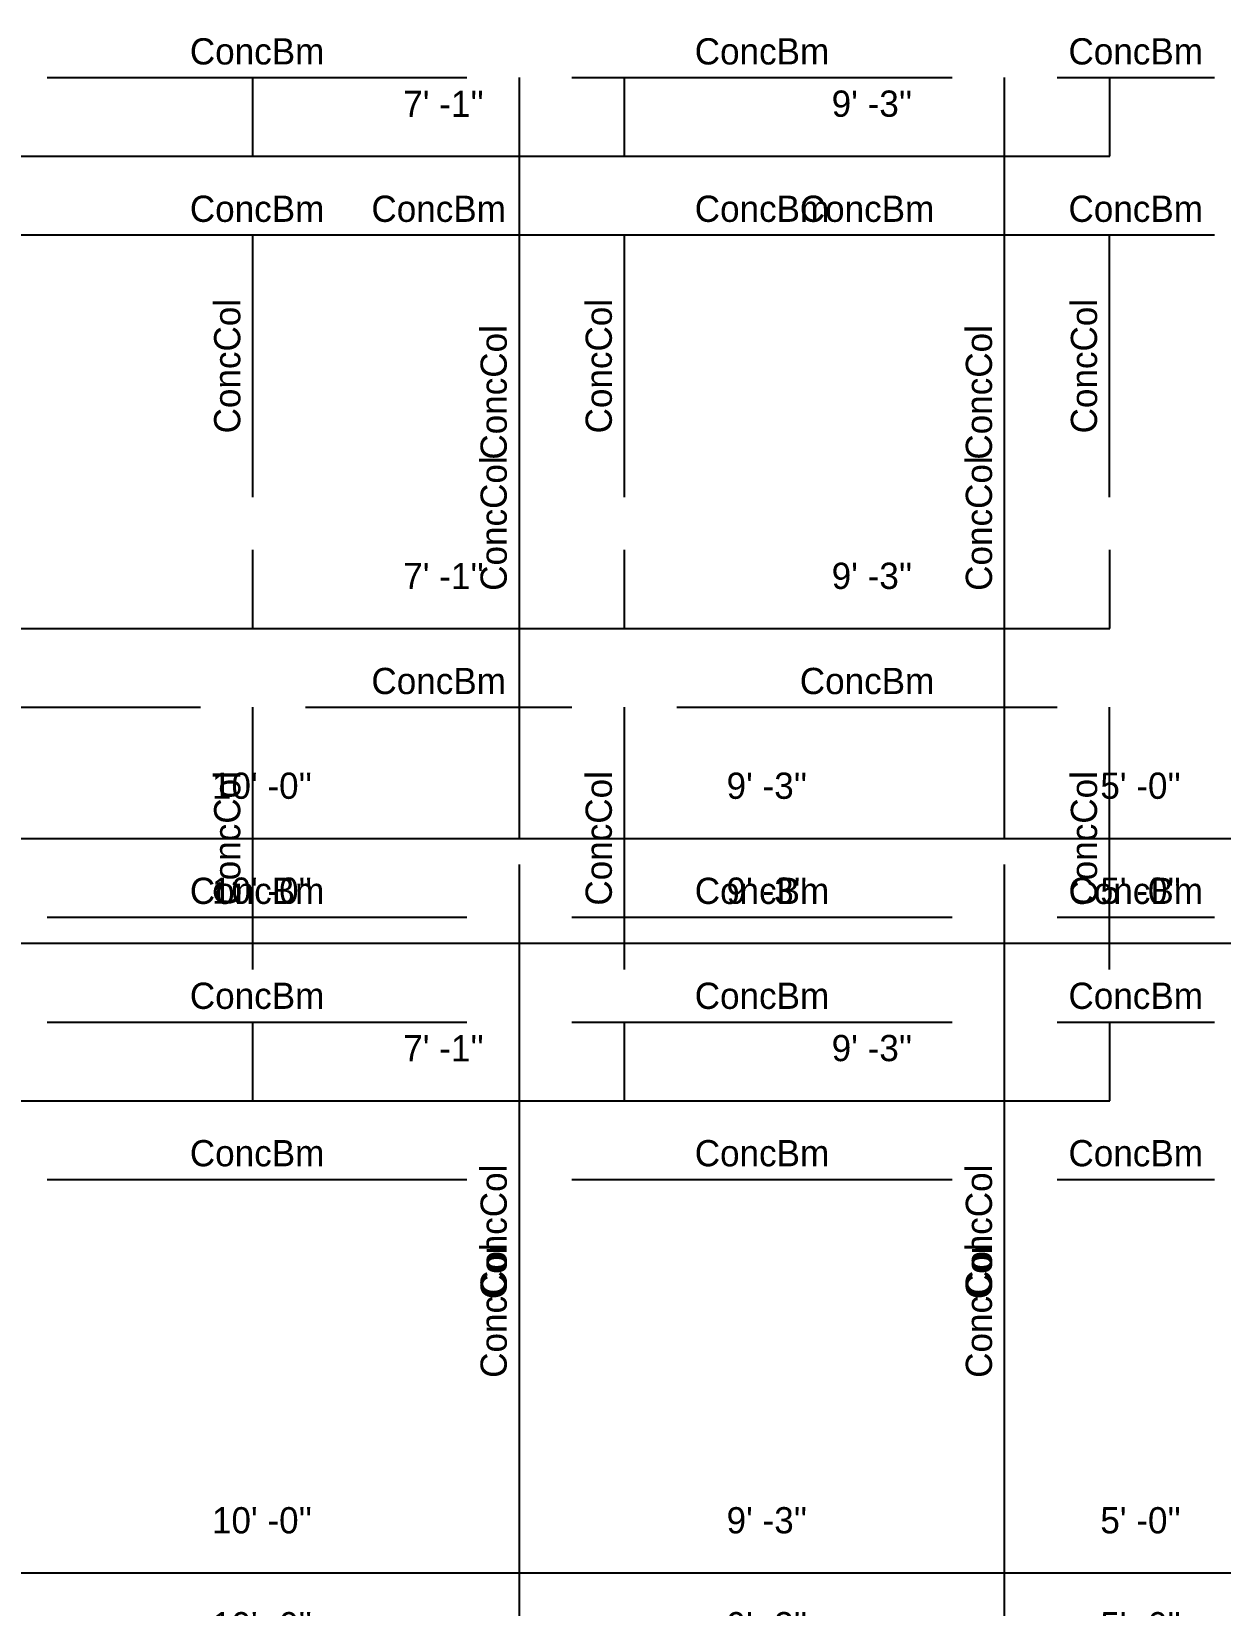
# Model space of a CAD drawing. Extents: x -38 to 2998, y -195 to 11529.
# Drawn here: x 120.3 to 392.4, y 226.5 to 586.5 of the extents above; entities that cross this region are included whole.
import ezdxf
from ezdxf.enums import TextEntityAlignment as Align

# ---------------------------------------------------------------- set-up
doc = ezdxf.new("R2010")
doc.units = 0
doc.header["$MEASUREMENT"] = 0
doc.layers.get('0').update_dxf_attribs({"linetype": 'CONTINUOUS'})
for name, color, linetype in [('CENTERLINES', 7, 'CONTINUOUS'), ('DIMENSIONS', 4, 'CONTINUOUS'), ('TEXT', 5, 'CONTINUOUS')]:
    doc.layers.add(name, color=color, linetype=linetype)
doc.dimstyles.get("Standard").update_dxf_attribs({"dimtxt": 0.18, "dimasz": 0.18, "dimexe": 0.18, "dimexo": 0.0625, "dimgap": 0.09, "dimtad": 0, "dimtih": 1, "dimtoh": 1, "dimdec": 4, "dimzin": 0, "dimtxsty": 'STANDARD', "dimcen": 0.09, "dimazin": 3, "dimtfac": 1, "dimtdec": 4, "dimtofl": 0, "dimtmove": 0, "dimatfit": 3, "dimtolj": 1, "dimtzin": 0})

# ---------------------------------------------------------------- blocks, each defined once
blk = doc.blocks.new('*D5261')
at = {"color": 1, "linetype": 'BYBLOCK'}
for points in [[(116.73, 214.77), (115.67, 213.71), (108.25, 206.29), (107.19, 205.23)], [(236.73, 214.77), (235.67, 213.71), (228.25, 206.29), (227.19, 205.23)]]:
    blk.add_solid(points, dxfattribs=at)
at = {"layer": 'DIMENSIONS', "color": 9, "linetype": 'BYBLOCK'}
for p, q in [((111.96, 210), (111.96, 228)), ((231.96, 210), (231.96, 228))]:
    blk.add_line(p, q, dxfattribs=at)
at = {"layer": 'DIMENSIONS', "color": 0, "linetype": 'BYBLOCK'}
blk.add_line((111.96, 210), (231.96, 210), dxfattribs=at)
at = {"layer": 'DIMENSIONS', "color": 0, "linetype": 'BYBLOCK', "insert": (171.96, 222), "char_height": 6, "attachment_point": 5}
blk.add_mtext("\\A1; 10' -0''", dxfattribs=at)
blk = doc.blocks.new('*D5262')
at = {"color": 1, "linetype": 'BYBLOCK'}
for points in [[(236.73, 214.77), (235.67, 213.71), (228.25, 206.29), (227.19, 205.23)], [(347.73, 214.77), (346.67, 213.71), (339.25, 206.29), (338.19, 205.23)]]:
    blk.add_solid(points, dxfattribs=at)
at = {"layer": 'DIMENSIONS', "color": 9, "linetype": 'BYBLOCK'}
for p, q in [((231.96, 210), (231.96, 228)), ((342.96, 210), (342.96, 228))]:
    blk.add_line(p, q, dxfattribs=at)
at = {"layer": 'DIMENSIONS', "color": 0, "linetype": 'BYBLOCK'}
blk.add_line((231.96, 210), (342.96, 210), dxfattribs=at)
at = {"layer": 'DIMENSIONS', "color": 0, "linetype": 'BYBLOCK', "insert": (287.46, 222), "char_height": 6, "attachment_point": 5}
blk.add_mtext("\\A1; 9' -3''", dxfattribs=at)
blk = doc.blocks.new('*D5263')
at = {"color": 1, "linetype": 'BYBLOCK'}
for points in [[(347.73, 214.77), (346.67, 213.71), (339.25, 206.29), (338.19, 205.23)], [(407.73, 214.77), (406.67, 213.71), (399.25, 206.29), (398.19, 205.23)]]:
    blk.add_solid(points, dxfattribs=at)
at = {"layer": 'DIMENSIONS', "color": 9, "linetype": 'BYBLOCK'}
for p, q in [((342.96, 210), (342.96, 228)), ((402.96, 210), (402.96, 228))]:
    blk.add_line(p, q, dxfattribs=at)
at = {"layer": 'DIMENSIONS', "color": 0, "linetype": 'BYBLOCK'}
blk.add_line((342.96, 210), (402.96, 210), dxfattribs=at)
at = {"layer": 'DIMENSIONS', "color": 0, "linetype": 'BYBLOCK', "insert": (372.96, 222), "char_height": 6, "attachment_point": 5}
blk.add_mtext("\\A1; 5' -0''", dxfattribs=at)
blk = doc.blocks.new('*D5282')
at = {"color": 1, "linetype": 'BYBLOCK'}
for points in [[(116.73, 406.77), (115.67, 405.71), (108.25, 398.29), (107.19, 397.23)], [(236.73, 406.77), (235.67, 405.71), (228.25, 398.29), (227.19, 397.23)]]:
    blk.add_solid(points, dxfattribs=at)
at = {"layer": 'DIMENSIONS', "color": 9, "linetype": 'BYBLOCK'}
for p, q in [((111.96, 402), (111.96, 420)), ((231.96, 402), (231.96, 420))]:
    blk.add_line(p, q, dxfattribs=at)
at = {"layer": 'DIMENSIONS', "color": 0, "linetype": 'BYBLOCK'}
blk.add_line((111.96, 402), (231.96, 402), dxfattribs=at)
at = {"layer": 'DIMENSIONS', "color": 0, "linetype": 'BYBLOCK', "insert": (171.96, 414), "char_height": 6, "attachment_point": 5}
blk.add_mtext("\\A1; 10' -0''", dxfattribs=at)
blk = doc.blocks.new('*D5283')
at = {"color": 1, "linetype": 'BYBLOCK'}
for points in [[(236.73, 406.77), (235.67, 405.71), (228.25, 398.29), (227.19, 397.23)], [(347.73, 406.77), (346.67, 405.71), (339.25, 398.29), (338.19, 397.23)]]:
    blk.add_solid(points, dxfattribs=at)
at = {"layer": 'DIMENSIONS', "color": 9, "linetype": 'BYBLOCK'}
for p, q in [((231.96, 402), (231.96, 420)), ((342.96, 402), (342.96, 420))]:
    blk.add_line(p, q, dxfattribs=at)
at = {"layer": 'DIMENSIONS', "color": 0, "linetype": 'BYBLOCK'}
blk.add_line((231.96, 402), (342.96, 402), dxfattribs=at)
at = {"layer": 'DIMENSIONS', "color": 0, "linetype": 'BYBLOCK', "insert": (287.46, 414), "char_height": 6, "attachment_point": 5}
blk.add_mtext("\\A1; 9' -3''", dxfattribs=at)
blk = doc.blocks.new('*D5284')
at = {"color": 1, "linetype": 'BYBLOCK'}
for points in [[(347.73, 406.77), (346.67, 405.71), (339.25, 398.29), (338.19, 397.23)], [(407.73, 406.77), (406.67, 405.71), (399.25, 398.29), (398.19, 397.23)]]:
    blk.add_solid(points, dxfattribs=at)
at = {"layer": 'DIMENSIONS', "color": 9, "linetype": 'BYBLOCK'}
for p, q in [((342.96, 402), (342.96, 420)), ((402.96, 402), (402.96, 420))]:
    blk.add_line(p, q, dxfattribs=at)
at = {"layer": 'DIMENSIONS', "color": 0, "linetype": 'BYBLOCK'}
blk.add_line((342.96, 402), (402.96, 402), dxfattribs=at)
at = {"layer": 'DIMENSIONS', "color": 0, "linetype": 'BYBLOCK', "insert": (372.96, 414), "char_height": 6, "attachment_point": 5}
blk.add_mtext("\\A1; 5' -0''", dxfattribs=at)
blk = doc.blocks.new('*D5302')
at = {"color": 1, "linetype": 'BYBLOCK'}
for points in [[(4.77, 598.77), (3.71, 597.71), (-3.71, 590.29), (-4.77, 589.23)], [(175.77, 598.77), (174.71, 597.71), (167.29, 590.29), (166.23, 589.23)]]:
    blk.add_solid(points, dxfattribs=at)
at = {"layer": 'DIMENSIONS', "color": 9, "linetype": 'BYBLOCK'}
for p, q in [((0, 594), (0, 612)), ((171, 594), (171, 612))]:
    blk.add_line(p, q, dxfattribs=at)
at = {"layer": 'DIMENSIONS', "color": 0, "linetype": 'BYBLOCK'}
blk.add_line((0, 594), (171, 594), dxfattribs=at)
at = {"layer": 'DIMENSIONS', "color": 0, "linetype": 'BYBLOCK', "insert": (85.5, 606), "char_height": 6, "attachment_point": 5}
blk.add_mtext("\\A1; 14' -3''", dxfattribs=at)
blk = doc.blocks.new('*D5303')
at = {"color": 1, "linetype": 'BYBLOCK'}
for points in [[(175.77, 598.77), (174.71, 597.71), (167.29, 590.29), (166.23, 589.23)], [(260.77, 598.77), (259.71, 597.71), (252.28, 590.29), (251.22, 589.23)]]:
    blk.add_solid(points, dxfattribs=at)
at = {"layer": 'DIMENSIONS', "color": 9, "linetype": 'BYBLOCK'}
for p, q in [((171, 594), (171, 612)), ((256, 594), (256, 612))]:
    blk.add_line(p, q, dxfattribs=at)
at = {"layer": 'DIMENSIONS', "color": 0, "linetype": 'BYBLOCK'}
blk.add_line((171, 594), (256, 594), dxfattribs=at)
at = {"layer": 'DIMENSIONS', "color": 0, "linetype": 'BYBLOCK', "insert": (213.5, 606), "char_height": 6, "attachment_point": 5}
blk.add_mtext("\\A1; 7' -1''", dxfattribs=at)
blk = doc.blocks.new('*D5304')
at = {"color": 1, "linetype": 'BYBLOCK'}
for points in [[(260.77, 598.77), (259.71, 597.71), (252.28, 590.29), (251.22, 589.23)], [(371.77, 598.77), (370.71, 597.71), (363.28, 590.29), (362.22, 589.23)]]:
    blk.add_solid(points, dxfattribs=at)
at = {"layer": 'DIMENSIONS', "color": 9, "linetype": 'BYBLOCK'}
for p, q in [((256, 594), (256, 612)), ((367, 594), (367, 612))]:
    blk.add_line(p, q, dxfattribs=at)
at = {"layer": 'DIMENSIONS', "color": 0, "linetype": 'BYBLOCK'}
blk.add_line((256, 594), (367, 594), dxfattribs=at)
at = {"layer": 'DIMENSIONS', "color": 0, "linetype": 'BYBLOCK', "insert": (311.5, 606), "char_height": 6, "attachment_point": 5}
blk.add_mtext("\\A1; 9' -3''", dxfattribs=at)
blk = doc.blocks.new('*D5752')
at = {"color": 1, "linetype": 'BYBLOCK'}
for points in [[(116.73, 382.77), (115.67, 381.71), (108.25, 374.29), (107.19, 373.23)], [(236.73, 382.77), (235.67, 381.71), (228.25, 374.29), (227.19, 373.23)]]:
    blk.add_solid(points, dxfattribs=at)
at = {"layer": 'DIMENSIONS', "color": 9, "linetype": 'BYBLOCK'}
for p, q in [((111.96, 378), (111.96, 396)), ((231.96, 378), (231.96, 396))]:
    blk.add_line(p, q, dxfattribs=at)
at = {"layer": 'DIMENSIONS', "color": 0, "linetype": 'BYBLOCK'}
blk.add_line((111.96, 378), (231.96, 378), dxfattribs=at)
at = {"layer": 'DIMENSIONS', "color": 0, "linetype": 'BYBLOCK', "insert": (171.96, 390), "char_height": 6, "attachment_point": 5}
blk.add_mtext("\\A1; 10' -0''", dxfattribs=at)
blk = doc.blocks.new('*D5753')
at = {"color": 1, "linetype": 'BYBLOCK'}
for points in [[(236.73, 382.77), (235.67, 381.71), (228.25, 374.29), (227.19, 373.23)], [(347.73, 382.77), (346.67, 381.71), (339.25, 374.29), (338.19, 373.23)]]:
    blk.add_solid(points, dxfattribs=at)
at = {"layer": 'DIMENSIONS', "color": 9, "linetype": 'BYBLOCK'}
for p, q in [((231.96, 378), (231.96, 396)), ((342.96, 378), (342.96, 396))]:
    blk.add_line(p, q, dxfattribs=at)
at = {"layer": 'DIMENSIONS', "color": 0, "linetype": 'BYBLOCK'}
blk.add_line((231.96, 378), (342.96, 378), dxfattribs=at)
at = {"layer": 'DIMENSIONS', "color": 0, "linetype": 'BYBLOCK', "insert": (287.46, 390), "char_height": 6, "attachment_point": 5}
blk.add_mtext("\\A1; 9' -3''", dxfattribs=at)
blk = doc.blocks.new('*D5754')
at = {"color": 1, "linetype": 'BYBLOCK'}
for points in [[(347.73, 382.77), (346.67, 381.71), (339.25, 374.29), (338.19, 373.23)], [(407.73, 382.77), (406.67, 381.71), (399.25, 374.29), (398.19, 373.23)]]:
    blk.add_solid(points, dxfattribs=at)
at = {"layer": 'DIMENSIONS', "color": 9, "linetype": 'BYBLOCK'}
for p, q in [((342.96, 378), (342.96, 396)), ((402.96, 378), (402.96, 396))]:
    blk.add_line(p, q, dxfattribs=at)
at = {"layer": 'DIMENSIONS', "color": 0, "linetype": 'BYBLOCK'}
blk.add_line((342.96, 378), (402.96, 378), dxfattribs=at)
at = {"layer": 'DIMENSIONS', "color": 0, "linetype": 'BYBLOCK', "insert": (372.96, 390), "char_height": 6, "attachment_point": 5}
blk.add_mtext("\\A1; 5' -0''", dxfattribs=at)
blk = doc.blocks.new('*D5772')
at = {"color": 1, "linetype": 'BYBLOCK'}
for points in [[(4.77, 562.77), (3.71, 561.71), (-3.71, 554.29), (-4.77, 553.23)], [(175.77, 562.77), (174.71, 561.71), (167.29, 554.29), (166.23, 553.23)]]:
    blk.add_solid(points, dxfattribs=at)
at = {"layer": 'DIMENSIONS', "color": 9, "linetype": 'BYBLOCK'}
for p, q in [((0, 558), (0, 576)), ((171, 558), (171, 576))]:
    blk.add_line(p, q, dxfattribs=at)
at = {"layer": 'DIMENSIONS', "color": 0, "linetype": 'BYBLOCK'}
blk.add_line((0, 558), (171, 558), dxfattribs=at)
at = {"layer": 'DIMENSIONS', "color": 0, "linetype": 'BYBLOCK', "insert": (85.5, 570), "char_height": 6, "attachment_point": 5}
blk.add_mtext("\\A1; 14' -3''", dxfattribs=at)
blk = doc.blocks.new('*D5773')
at = {"color": 1, "linetype": 'BYBLOCK'}
for points in [[(175.77, 562.77), (174.71, 561.71), (167.29, 554.29), (166.23, 553.23)], [(260.77, 562.77), (259.71, 561.71), (252.28, 554.29), (251.22, 553.23)]]:
    blk.add_solid(points, dxfattribs=at)
at = {"layer": 'DIMENSIONS', "color": 9, "linetype": 'BYBLOCK'}
for p, q in [((171, 558), (171, 576)), ((256, 558), (256, 576))]:
    blk.add_line(p, q, dxfattribs=at)
at = {"layer": 'DIMENSIONS', "color": 0, "linetype": 'BYBLOCK'}
blk.add_line((171, 558), (256, 558), dxfattribs=at)
at = {"layer": 'DIMENSIONS', "color": 0, "linetype": 'BYBLOCK', "insert": (213.5, 570), "char_height": 6, "attachment_point": 5}
blk.add_mtext("\\A1; 7' -1''", dxfattribs=at)
blk = doc.blocks.new('*D5774')
at = {"color": 1, "linetype": 'BYBLOCK'}
for points in [[(260.77, 562.77), (259.71, 561.71), (252.28, 554.29), (251.22, 553.23)], [(371.77, 562.77), (370.71, 561.71), (363.28, 554.29), (362.22, 553.23)]]:
    blk.add_solid(points, dxfattribs=at)
at = {"layer": 'DIMENSIONS', "color": 9, "linetype": 'BYBLOCK'}
for p, q in [((256, 558), (256, 576)), ((367, 558), (367, 576))]:
    blk.add_line(p, q, dxfattribs=at)
at = {"layer": 'DIMENSIONS', "color": 0, "linetype": 'BYBLOCK'}
blk.add_line((256, 558), (367, 558), dxfattribs=at)
at = {"layer": 'DIMENSIONS', "color": 0, "linetype": 'BYBLOCK', "insert": (311.5, 570), "char_height": 6, "attachment_point": 5}
blk.add_mtext("\\A1; 9' -3''", dxfattribs=at)
blk = doc.blocks.new('*D6222')
at = {"color": 1, "linetype": 'BYBLOCK'}
for points in [[(116.73, 382.77), (115.67, 381.71), (108.25, 374.29), (107.19, 373.23)], [(236.73, 382.77), (235.67, 381.71), (228.25, 374.29), (227.19, 373.23)]]:
    blk.add_solid(points, dxfattribs=at)
at = {"layer": 'DIMENSIONS', "color": 9, "linetype": 'BYBLOCK'}
for p, q in [((111.96, 378), (111.96, 396)), ((231.96, 378), (231.96, 396))]:
    blk.add_line(p, q, dxfattribs=at)
at = {"layer": 'DIMENSIONS', "color": 0, "linetype": 'BYBLOCK'}
blk.add_line((111.96, 378), (231.96, 378), dxfattribs=at)
at = {"layer": 'DIMENSIONS', "color": 0, "linetype": 'BYBLOCK', "insert": (171.96, 390), "char_height": 6, "attachment_point": 5}
blk.add_mtext("\\A1; 10' -0''", dxfattribs=at)
blk = doc.blocks.new('*D6223')
at = {"color": 1, "linetype": 'BYBLOCK'}
for points in [[(236.73, 382.77), (235.67, 381.71), (228.25, 374.29), (227.19, 373.23)], [(347.73, 382.77), (346.67, 381.71), (339.25, 374.29), (338.19, 373.23)]]:
    blk.add_solid(points, dxfattribs=at)
at = {"layer": 'DIMENSIONS', "color": 9, "linetype": 'BYBLOCK'}
for p, q in [((231.96, 378), (231.96, 396)), ((342.96, 378), (342.96, 396))]:
    blk.add_line(p, q, dxfattribs=at)
at = {"layer": 'DIMENSIONS', "color": 0, "linetype": 'BYBLOCK'}
blk.add_line((231.96, 378), (342.96, 378), dxfattribs=at)
at = {"layer": 'DIMENSIONS', "color": 0, "linetype": 'BYBLOCK', "insert": (287.46, 390), "char_height": 6, "attachment_point": 5}
blk.add_mtext("\\A1; 9' -3''", dxfattribs=at)
blk = doc.blocks.new('*D6224')
at = {"color": 1, "linetype": 'BYBLOCK'}
for points in [[(347.73, 382.77), (346.67, 381.71), (339.25, 374.29), (338.19, 373.23)], [(407.73, 382.77), (406.67, 381.71), (399.25, 374.29), (398.19, 373.23)]]:
    blk.add_solid(points, dxfattribs=at)
at = {"layer": 'DIMENSIONS', "color": 9, "linetype": 'BYBLOCK'}
for p, q in [((342.96, 378), (342.96, 396)), ((402.96, 378), (402.96, 396))]:
    blk.add_line(p, q, dxfattribs=at)
at = {"layer": 'DIMENSIONS', "color": 0, "linetype": 'BYBLOCK'}
blk.add_line((342.96, 378), (402.96, 378), dxfattribs=at)
at = {"layer": 'DIMENSIONS', "color": 0, "linetype": 'BYBLOCK', "insert": (372.96, 390), "char_height": 6, "attachment_point": 5}
blk.add_mtext("\\A1; 5' -0''", dxfattribs=at)
blk = doc.blocks.new('*D6242')
at = {"color": 1, "linetype": 'BYBLOCK'}
for points in [[(4.77, 562.77), (3.71, 561.71), (-3.71, 554.29), (-4.77, 553.23)], [(175.77, 562.77), (174.71, 561.71), (167.29, 554.29), (166.23, 553.23)]]:
    blk.add_solid(points, dxfattribs=at)
at = {"layer": 'DIMENSIONS', "color": 9, "linetype": 'BYBLOCK'}
for p, q in [((0, 558), (0, 576)), ((171, 558), (171, 576))]:
    blk.add_line(p, q, dxfattribs=at)
at = {"layer": 'DIMENSIONS', "color": 0, "linetype": 'BYBLOCK'}
blk.add_line((0, 558), (171, 558), dxfattribs=at)
at = {"layer": 'DIMENSIONS', "color": 0, "linetype": 'BYBLOCK', "insert": (85.5, 570), "char_height": 6, "attachment_point": 5}
blk.add_mtext("\\A1; 14' -3''", dxfattribs=at)
blk = doc.blocks.new('*D6243')
at = {"color": 1, "linetype": 'BYBLOCK'}
for points in [[(175.77, 562.77), (174.71, 561.71), (167.29, 554.29), (166.23, 553.23)], [(260.77, 562.77), (259.71, 561.71), (252.28, 554.29), (251.22, 553.23)]]:
    blk.add_solid(points, dxfattribs=at)
at = {"layer": 'DIMENSIONS', "color": 9, "linetype": 'BYBLOCK'}
for p, q in [((171, 558), (171, 576)), ((256, 558), (256, 576))]:
    blk.add_line(p, q, dxfattribs=at)
at = {"layer": 'DIMENSIONS', "color": 0, "linetype": 'BYBLOCK'}
blk.add_line((171, 558), (256, 558), dxfattribs=at)
at = {"layer": 'DIMENSIONS', "color": 0, "linetype": 'BYBLOCK', "insert": (213.5, 570), "char_height": 6, "attachment_point": 5}
blk.add_mtext("\\A1; 7' -1''", dxfattribs=at)
blk = doc.blocks.new('*D6244')
at = {"color": 1, "linetype": 'BYBLOCK'}
for points in [[(260.77, 562.77), (259.71, 561.71), (252.28, 554.29), (251.22, 553.23)], [(371.77, 562.77), (370.71, 561.71), (363.28, 554.29), (362.22, 553.23)]]:
    blk.add_solid(points, dxfattribs=at)
at = {"layer": 'DIMENSIONS', "color": 9, "linetype": 'BYBLOCK'}
for p, q in [((256, 558), (256, 576)), ((367, 558), (367, 576))]:
    blk.add_line(p, q, dxfattribs=at)
at = {"layer": 'DIMENSIONS', "color": 0, "linetype": 'BYBLOCK'}
blk.add_line((256, 558), (367, 558), dxfattribs=at)
at = {"layer": 'DIMENSIONS', "color": 0, "linetype": 'BYBLOCK', "insert": (311.5, 570), "char_height": 6, "attachment_point": 5}
blk.add_mtext("\\A1; 9' -3''", dxfattribs=at)
blk = doc.blocks.new('*D6692')
at = {"color": 1, "linetype": 'BYBLOCK'}
for points in [[(116.73, 382.77), (115.67, 381.71), (108.25, 374.29), (107.19, 373.23)], [(236.73, 382.77), (235.67, 381.71), (228.25, 374.29), (227.19, 373.23)]]:
    blk.add_solid(points, dxfattribs=at)
at = {"layer": 'DIMENSIONS', "color": 9, "linetype": 'BYBLOCK'}
for p, q in [((111.96, 378), (111.96, 396)), ((231.96, 378), (231.96, 396))]:
    blk.add_line(p, q, dxfattribs=at)
at = {"layer": 'DIMENSIONS', "color": 0, "linetype": 'BYBLOCK'}
blk.add_line((111.96, 378), (231.96, 378), dxfattribs=at)
at = {"layer": 'DIMENSIONS', "color": 0, "linetype": 'BYBLOCK', "insert": (171.96, 390), "char_height": 6, "attachment_point": 5}
blk.add_mtext("\\A1; 10' -0''", dxfattribs=at)
blk = doc.blocks.new('*D6693')
at = {"color": 1, "linetype": 'BYBLOCK'}
for points in [[(236.73, 382.77), (235.67, 381.71), (228.25, 374.29), (227.19, 373.23)], [(347.73, 382.77), (346.67, 381.71), (339.25, 374.29), (338.19, 373.23)]]:
    blk.add_solid(points, dxfattribs=at)
at = {"layer": 'DIMENSIONS', "color": 9, "linetype": 'BYBLOCK'}
for p, q in [((231.96, 378), (231.96, 396)), ((342.96, 378), (342.96, 396))]:
    blk.add_line(p, q, dxfattribs=at)
at = {"layer": 'DIMENSIONS', "color": 0, "linetype": 'BYBLOCK'}
blk.add_line((231.96, 378), (342.96, 378), dxfattribs=at)
at = {"layer": 'DIMENSIONS', "color": 0, "linetype": 'BYBLOCK', "insert": (287.46, 390), "char_height": 6, "attachment_point": 5}
blk.add_mtext("\\A1; 9' -3''", dxfattribs=at)
blk = doc.blocks.new('*D6694')
at = {"color": 1, "linetype": 'BYBLOCK'}
for points in [[(347.73, 382.77), (346.67, 381.71), (339.25, 374.29), (338.19, 373.23)], [(407.73, 382.77), (406.67, 381.71), (399.25, 374.29), (398.19, 373.23)]]:
    blk.add_solid(points, dxfattribs=at)
at = {"layer": 'DIMENSIONS', "color": 9, "linetype": 'BYBLOCK'}
for p, q in [((342.96, 378), (342.96, 396)), ((402.96, 378), (402.96, 396))]:
    blk.add_line(p, q, dxfattribs=at)
at = {"layer": 'DIMENSIONS', "color": 0, "linetype": 'BYBLOCK'}
blk.add_line((342.96, 378), (402.96, 378), dxfattribs=at)
at = {"layer": 'DIMENSIONS', "color": 0, "linetype": 'BYBLOCK', "insert": (372.96, 390), "char_height": 6, "attachment_point": 5}
blk.add_mtext("\\A1; 5' -0''", dxfattribs=at)
blk = doc.blocks.new('*D6712')
at = {"color": 1, "linetype": 'BYBLOCK'}
for points in [[(4.77, 562.77), (3.71, 561.71), (-3.71, 554.29), (-4.77, 553.23)], [(175.77, 562.77), (174.71, 561.71), (167.29, 554.29), (166.23, 553.23)]]:
    blk.add_solid(points, dxfattribs=at)
at = {"layer": 'DIMENSIONS', "color": 9, "linetype": 'BYBLOCK'}
for p, q in [((0, 558), (0, 576)), ((171, 558), (171, 576))]:
    blk.add_line(p, q, dxfattribs=at)
at = {"layer": 'DIMENSIONS', "color": 0, "linetype": 'BYBLOCK'}
blk.add_line((0, 558), (171, 558), dxfattribs=at)
at = {"layer": 'DIMENSIONS', "color": 0, "linetype": 'BYBLOCK', "insert": (85.5, 570), "char_height": 6, "attachment_point": 5}
blk.add_mtext("\\A1; 14' -3''", dxfattribs=at)
blk = doc.blocks.new('*D6713')
at = {"color": 1, "linetype": 'BYBLOCK'}
for points in [[(175.77, 562.77), (174.71, 561.71), (167.29, 554.29), (166.23, 553.23)], [(260.77, 562.77), (259.71, 561.71), (252.28, 554.29), (251.22, 553.23)]]:
    blk.add_solid(points, dxfattribs=at)
at = {"layer": 'DIMENSIONS', "color": 9, "linetype": 'BYBLOCK'}
for p, q in [((171, 558), (171, 576)), ((256, 558), (256, 576))]:
    blk.add_line(p, q, dxfattribs=at)
at = {"layer": 'DIMENSIONS', "color": 0, "linetype": 'BYBLOCK'}
blk.add_line((171, 558), (256, 558), dxfattribs=at)
at = {"layer": 'DIMENSIONS', "color": 0, "linetype": 'BYBLOCK', "insert": (213.5, 570), "char_height": 6, "attachment_point": 5}
blk.add_mtext("\\A1; 7' -1''", dxfattribs=at)
blk = doc.blocks.new('*D6714')
at = {"color": 1, "linetype": 'BYBLOCK'}
for points in [[(260.77, 562.77), (259.71, 561.71), (252.28, 554.29), (251.22, 553.23)], [(371.77, 562.77), (370.71, 561.71), (363.28, 554.29), (362.22, 553.23)]]:
    blk.add_solid(points, dxfattribs=at)
at = {"layer": 'DIMENSIONS', "color": 9, "linetype": 'BYBLOCK'}
for p, q in [((256, 558), (256, 576)), ((367, 558), (367, 576))]:
    blk.add_line(p, q, dxfattribs=at)
at = {"layer": 'DIMENSIONS', "color": 0, "linetype": 'BYBLOCK'}
blk.add_line((256, 558), (367, 558), dxfattribs=at)
at = {"layer": 'DIMENSIONS', "color": 0, "linetype": 'BYBLOCK', "insert": (311.5, 570), "char_height": 6, "attachment_point": 5}
blk.add_mtext("\\A1; 9' -3''", dxfattribs=at)
blk = doc.blocks.new('*D7162')
at = {"color": 1, "linetype": 'BYBLOCK'}
for points in [[(116.73, 238.77), (115.67, 237.71), (108.25, 230.29), (107.19, 229.23)], [(236.73, 238.77), (235.67, 237.71), (228.25, 230.29), (227.19, 229.23)]]:
    blk.add_solid(points, dxfattribs=at)
at = {"layer": 'DIMENSIONS', "color": 9, "linetype": 'BYBLOCK'}
for p, q in [((111.96, 234), (111.96, 252)), ((231.96, 234), (231.96, 252))]:
    blk.add_line(p, q, dxfattribs=at)
at = {"layer": 'DIMENSIONS', "color": 0, "linetype": 'BYBLOCK'}
blk.add_line((111.96, 234), (231.96, 234), dxfattribs=at)
at = {"layer": 'DIMENSIONS', "color": 0, "linetype": 'BYBLOCK', "insert": (171.96, 246), "char_height": 6, "attachment_point": 5}
blk.add_mtext("\\A1; 10' -0''", dxfattribs=at)
blk = doc.blocks.new('*D7163')
at = {"color": 1, "linetype": 'BYBLOCK'}
for points in [[(236.73, 238.77), (235.67, 237.71), (228.25, 230.29), (227.19, 229.23)], [(347.73, 238.77), (346.67, 237.71), (339.25, 230.29), (338.19, 229.23)]]:
    blk.add_solid(points, dxfattribs=at)
at = {"layer": 'DIMENSIONS', "color": 9, "linetype": 'BYBLOCK'}
for p, q in [((231.96, 234), (231.96, 252)), ((342.96, 234), (342.96, 252))]:
    blk.add_line(p, q, dxfattribs=at)
at = {"layer": 'DIMENSIONS', "color": 0, "linetype": 'BYBLOCK'}
blk.add_line((231.96, 234), (342.96, 234), dxfattribs=at)
at = {"layer": 'DIMENSIONS', "color": 0, "linetype": 'BYBLOCK', "insert": (287.46, 246), "char_height": 6, "attachment_point": 5}
blk.add_mtext("\\A1; 9' -3''", dxfattribs=at)
blk = doc.blocks.new('*D7164')
at = {"color": 1, "linetype": 'BYBLOCK'}
for points in [[(347.73, 238.77), (346.67, 237.71), (339.25, 230.29), (338.19, 229.23)], [(407.73, 238.77), (406.67, 237.71), (399.25, 230.29), (398.19, 229.23)]]:
    blk.add_solid(points, dxfattribs=at)
at = {"layer": 'DIMENSIONS', "color": 9, "linetype": 'BYBLOCK'}
for p, q in [((342.96, 234), (342.96, 252)), ((402.96, 234), (402.96, 252))]:
    blk.add_line(p, q, dxfattribs=at)
at = {"layer": 'DIMENSIONS', "color": 0, "linetype": 'BYBLOCK'}
blk.add_line((342.96, 234), (402.96, 234), dxfattribs=at)
at = {"layer": 'DIMENSIONS', "color": 0, "linetype": 'BYBLOCK', "insert": (372.96, 246), "char_height": 6, "attachment_point": 5}
blk.add_mtext("\\A1; 5' -0''", dxfattribs=at)
blk = doc.blocks.new('*D7182')
at = {"color": 1, "linetype": 'BYBLOCK'}
for points in [[(4.77, 346.77), (3.71, 345.71), (-3.71, 338.29), (-4.77, 337.23)], [(175.77, 346.77), (174.71, 345.71), (167.29, 338.29), (166.23, 337.23)]]:
    blk.add_solid(points, dxfattribs=at)
at = {"layer": 'DIMENSIONS', "color": 9, "linetype": 'BYBLOCK'}
for p, q in [((0, 342), (0, 360)), ((171, 342), (171, 360))]:
    blk.add_line(p, q, dxfattribs=at)
at = {"layer": 'DIMENSIONS', "color": 0, "linetype": 'BYBLOCK'}
blk.add_line((0, 342), (171, 342), dxfattribs=at)
at = {"layer": 'DIMENSIONS', "color": 0, "linetype": 'BYBLOCK', "insert": (85.5, 354), "char_height": 6, "attachment_point": 5}
blk.add_mtext("\\A1; 14' -3''", dxfattribs=at)
blk = doc.blocks.new('*D7183')
at = {"color": 1, "linetype": 'BYBLOCK'}
for points in [[(175.77, 346.77), (174.71, 345.71), (167.29, 338.29), (166.23, 337.23)], [(260.77, 346.77), (259.71, 345.71), (252.28, 338.29), (251.22, 337.23)]]:
    blk.add_solid(points, dxfattribs=at)
at = {"layer": 'DIMENSIONS', "color": 9, "linetype": 'BYBLOCK'}
for p, q in [((171, 342), (171, 360)), ((256, 342), (256, 360))]:
    blk.add_line(p, q, dxfattribs=at)
at = {"layer": 'DIMENSIONS', "color": 0, "linetype": 'BYBLOCK'}
blk.add_line((171, 342), (256, 342), dxfattribs=at)
at = {"layer": 'DIMENSIONS', "color": 0, "linetype": 'BYBLOCK', "insert": (213.5, 354), "char_height": 6, "attachment_point": 5}
blk.add_mtext("\\A1; 7' -1''", dxfattribs=at)
blk = doc.blocks.new('*D7184')
at = {"color": 1, "linetype": 'BYBLOCK'}
for points in [[(260.77, 346.77), (259.71, 345.71), (252.28, 338.29), (251.22, 337.23)], [(371.77, 346.77), (370.71, 345.71), (363.28, 338.29), (362.22, 337.23)]]:
    blk.add_solid(points, dxfattribs=at)
at = {"layer": 'DIMENSIONS', "color": 9, "linetype": 'BYBLOCK'}
for p, q in [((256, 342), (256, 360)), ((367, 342), (367, 360))]:
    blk.add_line(p, q, dxfattribs=at)
at = {"layer": 'DIMENSIONS', "color": 0, "linetype": 'BYBLOCK'}
blk.add_line((256, 342), (367, 342), dxfattribs=at)
at = {"layer": 'DIMENSIONS', "color": 0, "linetype": 'BYBLOCK', "insert": (311.5, 354), "char_height": 6, "attachment_point": 5}
blk.add_mtext("\\A1; 9' -3''", dxfattribs=at)
blk = doc.blocks.new('*D7186')
at = {"color": 1, "linetype": 'BYBLOCK'}
for points in [[(4.77, 454.77), (3.71, 453.71), (-3.71, 446.29), (-4.77, 445.23)], [(175.77, 454.77), (174.71, 453.71), (167.29, 446.29), (166.23, 445.23)]]:
    blk.add_solid(points, dxfattribs=at)
at = {"layer": 'DIMENSIONS', "color": 9, "linetype": 'BYBLOCK'}
for p, q in [((0, 450), (0, 468)), ((171, 450), (171, 468))]:
    blk.add_line(p, q, dxfattribs=at)
at = {"layer": 'DIMENSIONS', "color": 0, "linetype": 'BYBLOCK'}
blk.add_line((0, 450), (171, 450), dxfattribs=at)
at = {"layer": 'DIMENSIONS', "color": 0, "linetype": 'BYBLOCK', "insert": (85.5, 462), "char_height": 6, "attachment_point": 5}
blk.add_mtext("\\A1; 14' -3''", dxfattribs=at)
blk = doc.blocks.new('*D7187')
at = {"color": 1, "linetype": 'BYBLOCK'}
for points in [[(175.77, 454.77), (174.71, 453.71), (167.29, 446.29), (166.23, 445.23)], [(260.77, 454.77), (259.71, 453.71), (252.28, 446.29), (251.22, 445.23)]]:
    blk.add_solid(points, dxfattribs=at)
at = {"layer": 'DIMENSIONS', "color": 9, "linetype": 'BYBLOCK'}
for p, q in [((171, 450), (171, 468)), ((256, 450), (256, 468))]:
    blk.add_line(p, q, dxfattribs=at)
at = {"layer": 'DIMENSIONS', "color": 0, "linetype": 'BYBLOCK'}
blk.add_line((171, 450), (256, 450), dxfattribs=at)
at = {"layer": 'DIMENSIONS', "color": 0, "linetype": 'BYBLOCK', "insert": (213.5, 462), "char_height": 6, "attachment_point": 5}
blk.add_mtext("\\A1; 7' -1''", dxfattribs=at)
blk = doc.blocks.new('*D7188')
at = {"color": 1, "linetype": 'BYBLOCK'}
for points in [[(260.77, 454.77), (259.71, 453.71), (252.28, 446.29), (251.22, 445.23)], [(371.77, 454.77), (370.71, 453.71), (363.28, 446.29), (362.22, 445.23)]]:
    blk.add_solid(points, dxfattribs=at)
at = {"layer": 'DIMENSIONS', "color": 9, "linetype": 'BYBLOCK'}
for p, q in [((256, 450), (256, 468)), ((367, 450), (367, 468))]:
    blk.add_line(p, q, dxfattribs=at)
at = {"layer": 'DIMENSIONS', "color": 0, "linetype": 'BYBLOCK'}
blk.add_line((256, 450), (367, 450), dxfattribs=at)
at = {"layer": 'DIMENSIONS', "color": 0, "linetype": 'BYBLOCK', "insert": (311.5, 462), "char_height": 6, "attachment_point": 5}
blk.add_mtext("\\A1; 9' -3''", dxfattribs=at)
blk = doc.blocks.new('*D7190')
at = {"color": 1, "linetype": 'BYBLOCK'}
for points in [[(4.77, 562.77), (3.71, 561.71), (-3.71, 554.29), (-4.77, 553.23)], [(175.77, 562.77), (174.71, 561.71), (167.29, 554.29), (166.23, 553.23)]]:
    blk.add_solid(points, dxfattribs=at)
at = {"layer": 'DIMENSIONS', "color": 9, "linetype": 'BYBLOCK'}
for p, q in [((0, 558), (0, 576)), ((171, 558), (171, 576))]:
    blk.add_line(p, q, dxfattribs=at)
at = {"layer": 'DIMENSIONS', "color": 0, "linetype": 'BYBLOCK'}
blk.add_line((0, 558), (171, 558), dxfattribs=at)
at = {"layer": 'DIMENSIONS', "color": 0, "linetype": 'BYBLOCK', "insert": (85.5, 570), "char_height": 6, "attachment_point": 5}
blk.add_mtext("\\A1; 14' -3''", dxfattribs=at)
blk = doc.blocks.new('*D7191')
at = {"color": 1, "linetype": 'BYBLOCK'}
for points in [[(175.77, 562.77), (174.71, 561.71), (167.29, 554.29), (166.23, 553.23)], [(260.77, 562.77), (259.71, 561.71), (252.28, 554.29), (251.22, 553.23)]]:
    blk.add_solid(points, dxfattribs=at)
at = {"layer": 'DIMENSIONS', "color": 9, "linetype": 'BYBLOCK'}
for p, q in [((171, 558), (171, 576)), ((256, 558), (256, 576))]:
    blk.add_line(p, q, dxfattribs=at)
at = {"layer": 'DIMENSIONS', "color": 0, "linetype": 'BYBLOCK'}
blk.add_line((171, 558), (256, 558), dxfattribs=at)
at = {"layer": 'DIMENSIONS', "color": 0, "linetype": 'BYBLOCK', "insert": (213.5, 570), "char_height": 6, "attachment_point": 5}
blk.add_mtext("\\A1; 7' -1''", dxfattribs=at)
blk = doc.blocks.new('*D7192')
at = {"color": 1, "linetype": 'BYBLOCK'}
for points in [[(260.77, 562.77), (259.71, 561.71), (252.28, 554.29), (251.22, 553.23)], [(371.77, 562.77), (370.71, 561.71), (363.28, 554.29), (362.22, 553.23)]]:
    blk.add_solid(points, dxfattribs=at)
at = {"layer": 'DIMENSIONS', "color": 9, "linetype": 'BYBLOCK'}
for p, q in [((256, 558), (256, 576)), ((367, 558), (367, 576))]:
    blk.add_line(p, q, dxfattribs=at)
at = {"layer": 'DIMENSIONS', "color": 0, "linetype": 'BYBLOCK'}
blk.add_line((256, 558), (367, 558), dxfattribs=at)
at = {"layer": 'DIMENSIONS', "color": 0, "linetype": 'BYBLOCK', "insert": (311.5, 570), "char_height": 6, "attachment_point": 5}
blk.add_mtext("\\A1; 9' -3''", dxfattribs=at)

msp = doc.modelspace()

# ---------------------------------------------------------------- linework, layer by layer
at = {"layer": 'CENTERLINES', "color": 0, "linetype": 'CONTINUOUS'}
for p, q in [((123.96, 576), (219.96, 576)), ((231.96, 432), (231.96, 576)), ((243.96, 576), (330.96, 576)), ((342.96, 432), (342.96, 576)), ((354.96, 576), (390.96, 576)), ((12, 540), (159, 540)), ((123.96, 540), (219.96, 540)), ((123.96, 540), (219.96, 540)), ((123.96, 540), (219.96, 540)), ((171, 480), (171, 540)), ((183, 540), (243.996, 540)), ((231.96, 408), (231.96, 540)), ((231.96, 408), (231.96, 540)), ((231.96, 408), (231.96, 540)), ((243.96, 540), (330.96, 540)), ((243.96, 540), (330.96, 540)), ((243.96, 540), (330.96, 540)), ((255.996, 480), (255.996, 540)), ((267.996, 540), (354.996, 540)), ((342.96, 408), (342.96, 540)), ((342.96, 408), (342.96, 540)), ((342.96, 408), (342.96, 540)), ((354.96, 540), (390.96, 540)), ((354.96, 540), (390.96, 540)), ((354.96, 540), (390.96, 540)), ((366.996, 480), (366.996, 540)), ((12, 432), (159, 432)), ((171, 372), (171, 432)), ((183, 432), (243.996, 432)), ((255.996, 372), (255.996, 432)), ((267.996, 432), (354.996, 432)), ((366.996, 372), (366.996, 432)), ((123.96, 384), (219.96, 384)), ((231.96, 240), (231.96, 384)), ((243.96, 384), (330.96, 384)), ((342.96, 240), (342.96, 384)), ((354.96, 384), (390.96, 384)), ((123.96, 360), (219.96, 360)), ((123.96, 360), (219.96, 360)), ((123.96, 360), (219.96, 360)), ((231.96, 228), (231.96, 360)), ((231.96, 228), (231.96, 360)), ((231.96, 228), (231.96, 360)), ((243.96, 360), (330.96, 360)), ((243.96, 360), (330.96, 360)), ((243.96, 360), (330.96, 360)), ((342.96, 228), (342.96, 360)), ((342.96, 228), (342.96, 360)), ((342.96, 228), (342.96, 360)), ((354.96, 360), (390.96, 360)), ((354.96, 360), (390.96, 360)), ((354.96, 360), (390.96, 360)), ((123.96, 324), (219.96, 324)), ((231.96, 264), (231.96, 324)), ((243.96, 324), (330.96, 324)), ((342.96, 264), (342.96, 324)), ((354.96, 324), (390.96, 324))]:
    msp.add_line(p, q, dxfattribs=at)

# ---------------------------------------------------------------- texts
at = {"layer": 'TEXT', "color": 0}
for p in [(171.96, 582), (287.46, 582), (372.96, 582), (171.96, 546), (171.96, 546), (171.96, 546), (213.498, 546), (287.46, 546), (287.46, 546), (287.46, 546), (311.496, 546), (372.96, 546), (372.96, 546), (372.96, 546), (213.498, 438), (311.496, 438), (171.96, 390), (287.46, 390), (372.96, 390), (171.96, 366), (171.96, 366), (171.96, 366), (287.46, 366), (287.46, 366), (287.46, 366), (372.96, 366), (372.96, 366), (372.96, 366), (171.96, 330), (287.46, 330), (372.96, 330)]:
    msp.add_text('ConcBm', height=6, dxfattribs=at).set_placement(p, align=Align.MIDDLE)
for p in [(165, 510), (249.996, 510), (360.996, 510), (225.96, 504), (336.96, 504), (225.96, 474), (225.96, 474), (225.96, 474), (336.96, 474), (336.96, 474), (336.96, 474), (165, 402), (249.996, 402), (360.996, 402), (225.96, 312), (336.96, 312), (225.96, 294), (225.96, 294), (225.96, 294), (225.96, 294), (336.96, 294), (336.96, 294), (336.96, 294), (336.96, 294)]:
    msp.add_text('ConcCol', height=6, rotation=90, dxfattribs=at).set_placement(p, align=Align.MIDDLE)

# ---------------------------------------------------------------- dimensions: what is measured, and where the dimension line sits
at = {"layer": 'DIMENSIONS'}
for base, p1, p2, picture, middle in [((171, 594), (0, 582), (171, 582), '*D5302', (85.5, 582)), ((255.996, 594), (171, 582), (255.996, 582), '*D5303', (213.498, 582)), ((366.996, 594), (255.996, 582), (366.996, 582), '*D5304', (311.496, 582)), ((171, 558), (0, 546), (171, 546), '*D5772', (85.5, 546)), ((171, 558), (0, 546), (171, 546), '*D6242', (85.5, 546)), ((171, 558), (0, 546), (171, 546), '*D6712', (85.5, 546)), ((171, 558), (0, 546), (171, 546), '*D7190', (85.5, 546)), ((255.996, 558), (171, 546), (255.996, 546), '*D5773', (213.498, 546)), ((255.996, 558), (171, 546), (255.996, 546), '*D6243', (213.498, 546)), ((255.996, 558), (171, 546), (255.996, 546), '*D6713', (213.498, 546)), ((255.996, 558), (171, 546), (255.996, 546), '*D7191', (213.498, 546)), ((366.996, 558), (255.996, 546), (366.996, 546), '*D5774', (311.496, 546)), ((366.996, 558), (255.996, 546), (366.996, 546), '*D6244', (311.496, 546)), ((366.996, 558), (255.996, 546), (366.996, 546), '*D6714', (311.496, 546)), ((366.996, 558), (255.996, 546), (366.996, 546), '*D7192', (311.496, 546)), ((171, 450), (0, 438), (171, 438), '*D7186', (85.5, 438)), ((255.996, 450), (171, 438), (255.996, 438), '*D7187', (213.498, 438)), ((366.996, 450), (255.996, 438), (366.996, 438), '*D7188', (311.496, 438)), ((231.96, 402), (111.96, 390), (231.96, 390), '*D5282', (171.96, 390)), ((342.96, 402), (231.96, 390), (342.96, 390), '*D5283', (287.46, 390)), ((402.96, 402), (342.96, 390), (402.96, 390), '*D5284', (372.96, 390)), ((231.96, 378), (111.96, 366), (231.96, 366), '*D5752', (171.96, 366)), ((231.96, 378), (111.96, 366), (231.96, 366), '*D6222', (171.96, 366)), ((231.96, 378), (111.96, 366), (231.96, 366), '*D6692', (171.96, 366)), ((342.96, 378), (231.96, 366), (342.96, 366), '*D5753', (287.46, 366)), ((342.96, 378), (231.96, 366), (342.96, 366), '*D6223', (287.46, 366)), ((342.96, 378), (231.96, 366), (342.96, 366), '*D6693', (287.46, 366)), ((402.96, 378), (342.96, 366), (402.96, 366), '*D5754', (372.96, 366)), ((402.96, 378), (342.96, 366), (402.96, 366), '*D6224', (372.96, 366)), ((402.96, 378), (342.96, 366), (402.96, 366), '*D6694', (372.96, 366)), ((171, 342), (0, 330), (171, 330), '*D7182', (85.5, 330)), ((255.996, 342), (171, 330), (255.996, 330), '*D7183', (213.498, 330)), ((366.996, 342), (255.996, 330), (366.996, 330), '*D7184', (311.496, 330)), ((231.96, 234), (111.96, 222), (231.96, 222), '*D7162', (171.96, 222)), ((342.96, 234), (231.96, 222), (342.96, 222), '*D7163', (287.46, 222)), ((402.96, 234), (342.96, 222), (402.96, 222), '*D7164', (372.96, 222)), ((231.96, 210), (111.96, 198), (231.96, 198), '*D5261', (171.96, 198)), ((342.96, 210), (231.96, 198), (342.96, 198), '*D5262', (287.46, 198)), ((402.96, 210), (342.96, 198), (402.96, 198), '*D5263', (372.96, 198))]:
    dim = msp.add_linear_dim(base=base, p1=p1, p2=p2, dimstyle='STANDARD', dxfattribs=at)
    dim.commit()
    dim.dimension.update_dxf_attribs({"geometry": picture, "text_midpoint": middle})

doc.saveas('drawing.dxf')
